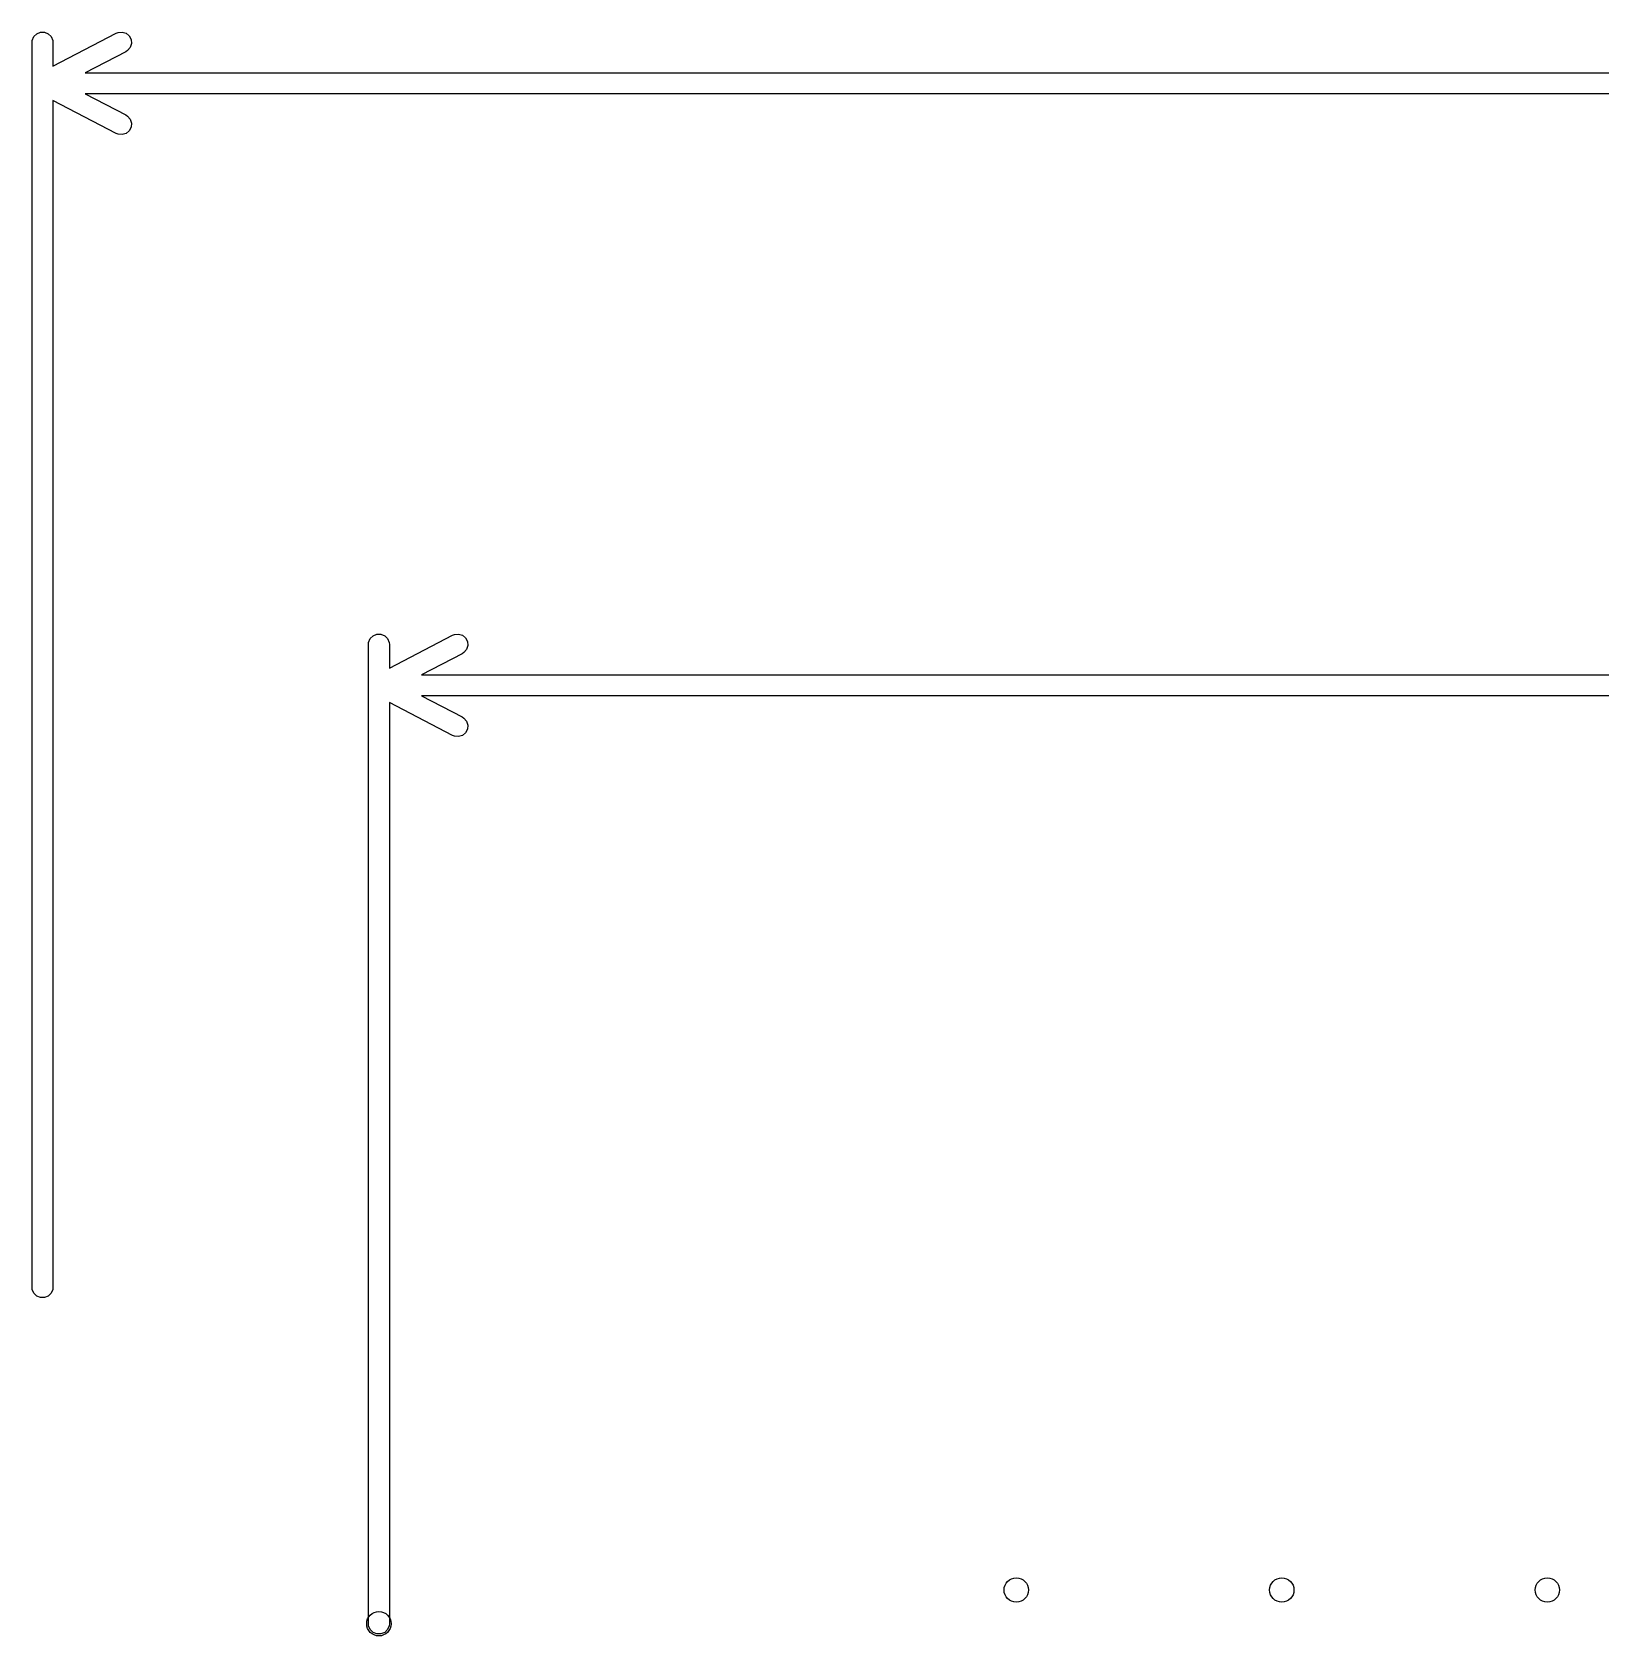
# Model space of a CAD drawing. Extents: x 2.35 to 5.9, y -5.4 to -1.82.
# Drawn here: x 2.354 to 3.24, y -2.807 to -1.901 of the extents above; entities that cross this region are included whole.
import ezdxf

# ---------------------------------------------------------------- set-up
doc = ezdxf.new("R2010")
doc.units = 0
doc.header["$MEASUREMENT"] = 0
doc.layers.add('BLACK', color=7, linetype='CONTINUOUS')

msp = doc.modelspace()

# ---------------------------------------------------------------- linework, layer by layer
at = {"layer": 'BLACK', "linetype": 'CONTINUOUS'}
for p, q in [((2.35509, -1.90363), (2.35672, -1.902)), ((2.35672, -1.902), (2.35885, -1.90112)), ((2.35885, -1.90112), (2.36115, -1.90112)), ((2.36115, -1.90112), (2.36328, -1.902)), ((2.36328, -1.902), (2.36491, -1.90363)), ((2.36591, -1.92027), (2.40162, -1.90167)), ((2.40162, -1.90167), (2.4027, -1.90124)), ((2.4027, -1.90124), (2.40499, -1.90104)), ((2.40499, -1.90104), (2.40719, -1.90174)), ((2.40719, -1.90174), (2.40896, -1.90322)), ((2.35409, -1.90691), (2.35421, -1.90576)), ((2.35409, -2.61), (2.35409, -1.90691)), ((2.35421, -1.90576), (2.35509, -1.90363)), ((2.36491, -1.90363), (2.36579, -1.90576)), ((2.36579, -1.90576), (2.36591, -1.90691)), ((2.36591, -1.90691), (2.36591, -1.92027)), ((2.40953, -1.90975), (2.40805, -1.91152)), ((2.40896, -1.90322), (2.41002, -1.90526)), ((2.41022, -1.90756), (2.40953, -1.90975)), ((2.41002, -1.90526), (2.41022, -1.90756)), ((2.40708, -1.91215), (2.38413, -1.92409)), ((2.40805, -1.91152), (2.40708, -1.91215)), ((2.38413, -1.92409), (5.11587, -1.92409)), ((5.11587, -1.93591), (2.38413, -1.93591)), ((2.38413, -1.93591), (2.40708, -1.94785)), ((2.40162, -1.95833), (2.36591, -1.93973)), ((2.36591, -1.93973), (2.36591, -2.61)), ((2.40708, -1.94785), (2.40805, -1.94848)), ((2.40805, -1.94848), (2.40953, -1.95025)), ((2.41002, -1.95474), (2.40896, -1.95678)), ((2.40953, -1.95025), (2.41022, -1.95244)), ((2.41022, -1.95244), (2.41002, -1.95474)), ((2.4027, -1.95876), (2.40162, -1.95833)), ((2.40499, -1.95896), (2.4027, -1.95876)), ((2.40719, -1.95826), (2.40499, -1.95896)), ((2.40896, -1.95678), (2.40719, -1.95826)), ((2.54409, -2.24691), (2.54421, -2.24576)), ((2.54421, -2.24576), (2.54509, -2.24363)), ((2.54509, -2.24363), (2.54672, -2.242)), ((2.54672, -2.242), (2.54885, -2.24112)), ((2.54885, -2.24112), (2.55115, -2.24112)), ((2.55115, -2.24112), (2.55328, -2.242)), ((2.55328, -2.242), (2.55491, -2.24363)), ((2.55491, -2.24363), (2.55579, -2.24576)), ((2.55579, -2.24576), (2.55591, -2.24691)), ((2.55591, -2.26027), (2.59162, -2.24167)), ((2.59162, -2.24167), (2.5927, -2.24124)), ((2.5927, -2.24124), (2.59499, -2.24104)), ((2.59499, -2.24104), (2.59719, -2.24174)), ((2.59719, -2.24174), (2.59896, -2.24322)), ((2.59896, -2.24322), (2.60002, -2.24526)), ((2.60002, -2.24526), (2.60022, -2.24756)), ((2.54409, -2.8), (2.54409, -2.24691)), ((2.55591, -2.24691), (2.55591, -2.26027)), ((2.59708, -2.25215), (2.57413, -2.26409)), ((2.59805, -2.25152), (2.59708, -2.25215)), ((2.59953, -2.24975), (2.59805, -2.25152)), ((2.60022, -2.24756), (2.59953, -2.24975)), ((2.57413, -2.26409), (4.92587, -2.26409)), ((2.59162, -2.29833), (2.55591, -2.27973)), ((2.55591, -2.27973), (2.55591, -2.8)), ((4.92587, -2.27591), (2.57413, -2.27591)), ((2.57413, -2.27591), (2.59708, -2.28785)), ((2.59708, -2.28785), (2.59805, -2.28848)), ((2.59805, -2.28848), (2.59953, -2.29025)), ((2.59953, -2.29025), (2.60022, -2.29244)), ((2.5927, -2.29876), (2.59162, -2.29833)), ((2.59499, -2.29896), (2.5927, -2.29876)), ((2.59719, -2.29826), (2.59499, -2.29896)), ((2.59896, -2.29678), (2.59719, -2.29826)), ((2.60002, -2.29474), (2.59896, -2.29678)), ((2.60022, -2.29244), (2.60002, -2.29474)), ((2.35421, -2.61115), (2.35409, -2.61)), ((2.35509, -2.61328), (2.35421, -2.61115)), ((2.35672, -2.61491), (2.35509, -2.61328)), ((2.35885, -2.61579), (2.35672, -2.61491)), ((2.36115, -2.61579), (2.35885, -2.61579)), ((2.36328, -2.61491), (2.36115, -2.61579)), ((2.36491, -2.61328), (2.36328, -2.61491)), ((2.36579, -2.61115), (2.36491, -2.61328)), ((2.36591, -2.61), (2.36579, -2.61115)), ((2.54421, -2.80115), (2.54409, -2.8)), ((2.54509, -2.80328), (2.54421, -2.80115)), ((2.54672, -2.80491), (2.54509, -2.80328)), ((2.54885, -2.80579), (2.54672, -2.80491)), ((2.55115, -2.80579), (2.54885, -2.80579)), ((2.55328, -2.80491), (2.55115, -2.80579)), ((2.55491, -2.80328), (2.55328, -2.80491)), ((2.55579, -2.80115), (2.55491, -2.80328)), ((2.55591, -2.8), (2.55579, -2.80115))]:
    msp.add_line(p, q, dxfattribs=at)
at = {"layer": 'BLACK'}
for centre in [(2.91004, -2.78094), (3.06004, -2.78094), (3.21004, -2.78094), (2.55, -2.8)]:
    msp.add_circle(centre, 0.00689, dxfattribs=at)

doc.saveas('drawing.dxf')
